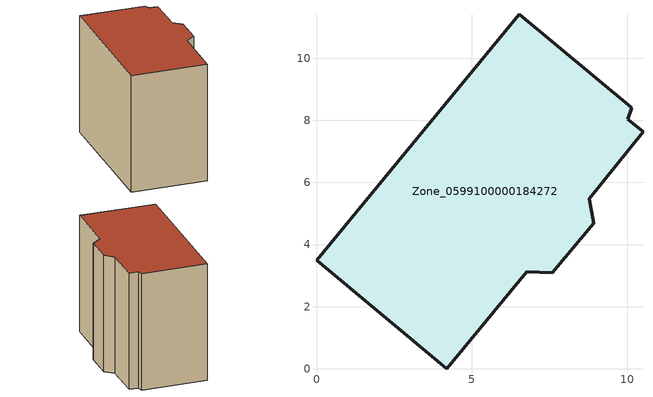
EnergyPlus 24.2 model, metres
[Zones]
Zone_0599100000184272
 floor ground (C_G): 0,3.5 6.53,11.42 10.15,8.4 10.01,8.04 10.51,7.63 8.77,5.48 8.92,4.68 7.59,3.09 6.76,3.12 4.19,0 z0
 wall outside (C_F): 6.53,11.42 0,3.5 4.19,0 6.76,3.12 7.59,3.09 8.92,4.68 8.77,5.48 10.51,7.63 10.01,8.04 10.15,8.4 6.53,11.42 z0:8.64
 roof outside (C_R): 10.15,8.4 6.53,11.42 0,3.5 4.19,0 6.76,3.12 7.59,3.09 8.92,4.68 8.77,5.48 10.51,7.63 10.01,8.04 z8.64
[BUILDING]
Pand.0599100000184272: North Axis=0; Terrain=City; Loads Convergence Tolerance Value=0.04; Temperature Convergence Tolerance Value=0.4; Solar Distribution=FullExterior; Maximum Number of Warmup Days=25; Minimum Number of Warmup Days=1
[Site:Location]
Rotterdam.The.Hague.AP_ZH_NLD Design_Conditions: Latitude=51.96; Longitude=4.45; Time Zone=1; Elevation=-4.5
[SITE:GROUNDTEMPERATURE:BUILDINGSURFACE]
18, 18, 18, 18, 18, 18, 18, 18, 18, 18, 18, 18
[MATERIAL] Thermal Absorptance=0.9; Solar Absorptance=0.7; Visible Absorptance=0.7
Name | Roughness | Thickness | Conductivity | Density | Specific Heat
G.TI.1946 | MediumSmooth | 0.15 | 1 | 540 | 1210
F.TI.1946 | Rough | 0.3 | 0.857143 | 1920 | 840
R.TI.1946 | MediumRough | 0.2 | 0.1 | 1500 | 1000
[CONSTRUCTION]
C_G: G.TI.1946
C_F: F.TI.1946
C_R: R.TI.1946
[ZONE]
Zone_0599100000184272: Type=1; Multiplier=1; Ceiling Height=Autocalculate; Volume=Autocalculate; Floor Area=autocalculate; Part of Total Floor Area=Yes
[ZONEINFILTRATION:DESIGNFLOWRATE]
Infil_Zone_0599100000184272: Zone or ZoneList or Space or SpaceList=Zone_0599100000184272; Schedule=AlwaysOn; Design Flow Rate Calculation Method=Flow/Area; Flow Rate per Floor Area=0.003; Constant Term Coefficient=1; Temperature Term Coefficient=0; Velocity Term Coefficient=0; Velocity Squared Term Coefficient=0
[HVACTEMPLATE:ZONE:IDEALLOADSAIRSYSTEM]
Zone_0599100000184272: Maximum Heating Supply Air Temperature=50; Minimum Cooling Supply Air Temperature=13; Maximum Heating Supply Air Humidity Ratio=0.0156; Minimum Cooling Supply Air Humidity Ratio=0.0077; Heating Limit=NoLimit; Cooling Limit=NoLimit; Dehumidification Control Type=ConstantSensibleHeatRatio; Cooling Sensible Heat Ratio=0.7; Dehumidification Setpoint=60; Humidification Control Type=None; Humidification Setpoint=30; Outdoor Air Method=None; Outdoor Air Flow Rate per Person=0.00944; Outdoor Air Flow Rate per Zone Floor Area=0; Outdoor Air Flow Rate per Zone=0; Demand Controlled Ventilation Type=None; Outdoor Air Economizer Type=NoEconomizer; Heat Recovery Type=None; Sensible Heat Recovery Effectiveness=0.7; Latent Heat Recovery Effectiveness=0.65
[ZONECONTROL:THERMOSTAT]
ThermostatControl_Zone_0599100000184272: Zone or ZoneList=Zone_0599100000184272; Control Type Schedule=DualSetpointControlType; Control 1=Thermostat_Zone_0599100000184272; Temperature Difference Between Cutout And Setpoint=0
[THERMOSTATSETPOINT:DUALSETPOINT]
Thermostat_Zone_0599100000184272: Heating Setpoint Temperature Schedule=HeatingSetpoint_Zone_0599100000184272; Cooling Setpoint Temperature Schedule=CoolingSetpoint_Zone_0599100000184272
[SCHEDULE:COMPACT]
HeatingSetpoint_Zone_0599100000184272: Through: 12/31, For: AllDays, Until: 24:00, 21
CoolingSetpoint_Zone_0599100000184272: Through: 12/31, For: AllDays, Until: 24:00, 24
DualSetpointControlType: Through: 12/31, For: AllDays, Until: 24:00, 4
AlwaysOn: Through: 12/31, For: AllDays, Until: 24:00, 1
